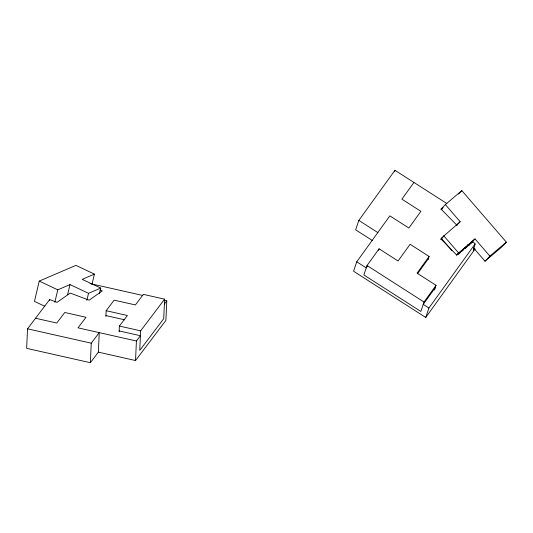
<?xml version="1.0" encoding="UTF-8"?>
<svg xmlns="http://www.w3.org/2000/svg" width="533" height="533" viewBox="0 0 533 533"><rect width="100%" height="100%" fill="white"/><g stroke="black" fill="none" stroke-linecap="round" stroke-linejoin="round"><path stroke-width="0.8" d="M99.938 290.039L102.303 290.925L89.138 300.179L70.216 293.09L57.051 302.344L49.669 299.579L27.536 328.814L26.65 348.342L90.37 362.713L98.358 352.153L99.245 332.625L91.256 343.185L90.37 362.713M105.894 316.402L106.147 310.706L114.142 300.146L135.382 304.936L143.377 294.376L164.617 299.166L163.731 318.694L139.746 350.374L140.632 330.846L164.617 299.166M119.139 331.753L119.392 326.056L127.387 315.496L106.147 310.706M98.358 352.153L135.529 360.535L136.415 341.007L140.412 335.723L119.172 330.94M164.391 300.339L166.789 300.879L165.903 320.406L135.529 360.535M49.556 300.585L49.669 299.579M92.002 284.256L94.414 274.109L75.879 265.374L39.255 281.098L34.432 301.398L44.812 306.288M54.819 302.324L57.791 289.832L69.996 284.589L88.531 293.323L100.737 288.08L99.438 293.55M67.584 294.742L69.996 284.589M86.859 300.352L88.531 293.323M442.97 237.272L440.958 238.964L456.754 255.134L472.858 241.589L475.13 243.921L473.291 250.69L474.597 248.811M446.901 203.566L394.946 170.287L358.829 220.402L355.651 229.823L372.607 240.683M413.941 182.453L401.902 199.162L420.89 211.328L408.851 228.031L389.856 215.865L356.744 261.803L353.566 271.217L425.74 317.455L475.156 248.891M394.42 171.859L394.946 170.287M367.037 265.527L363.859 274.948L420.837 311.445L424.015 302.031L436.054 285.328L417.059 273.156L429.105 256.453L410.11 244.287L398.071 260.99L379.076 248.824L367.037 265.527L424.015 302.031M378.55 250.397L379.076 248.824M428.046 259.591L429.105 256.453M434.462 290.032L436.054 285.328M425.74 317.455L428.918 308.034L475.13 243.921M367.69 265.88L366.244 267.886L356.744 261.803M417.692 273.536L428.305 258.811M435.261 287.68L423.215 304.383L428.918 308.034M164.391 304.05L166.789 300.879M441.024 209.103L445.335 204.565L461.825 190.607L506.35 242.135L501.5 247.239L485.01 261.197L473.351 247.698M458.593 194.012L461.825 190.607M445.335 204.565L460.172 221.741L441.257 238.244L451.857 250.517M460.172 221.741L456.481 225.366M456.581 254.914L475.016 238.917L489.86 256.087L485.01 261.197M475.016 238.917L456.734 254.887M471.385 243.135L472.858 241.589M441.117 209.129L442.39 208.057M441.164 209.742L442.423 208.683M440.691 239.377L441.957 238.304M458.067 254.408L459.972 252.795M461.871 251.19L463.144 250.117M465.043 248.505L466.948 246.892M468.214 245.82L470.119 244.207M489.86 256.087L506.35 242.135M443.216 207.61L441.257 209.262L457.054 225.426M94.414 274.109L82.202 279.345L100.737 288.08M90.05 283.576L142.777 295.469M105.927 315.589L124.775 319.84M119.392 326.056L140.632 330.846M35.531 318.254L56.771 323.045L64.76 312.485L86 317.275L78.011 327.835L136.415 341.007M27.536 328.814L91.256 343.185M39.255 281.098L57.791 289.832M358.829 220.402L377.817 232.568M467.901 244.46L468.967 245.686M443.683 235.693L458.527 252.869"/></g></svg>
